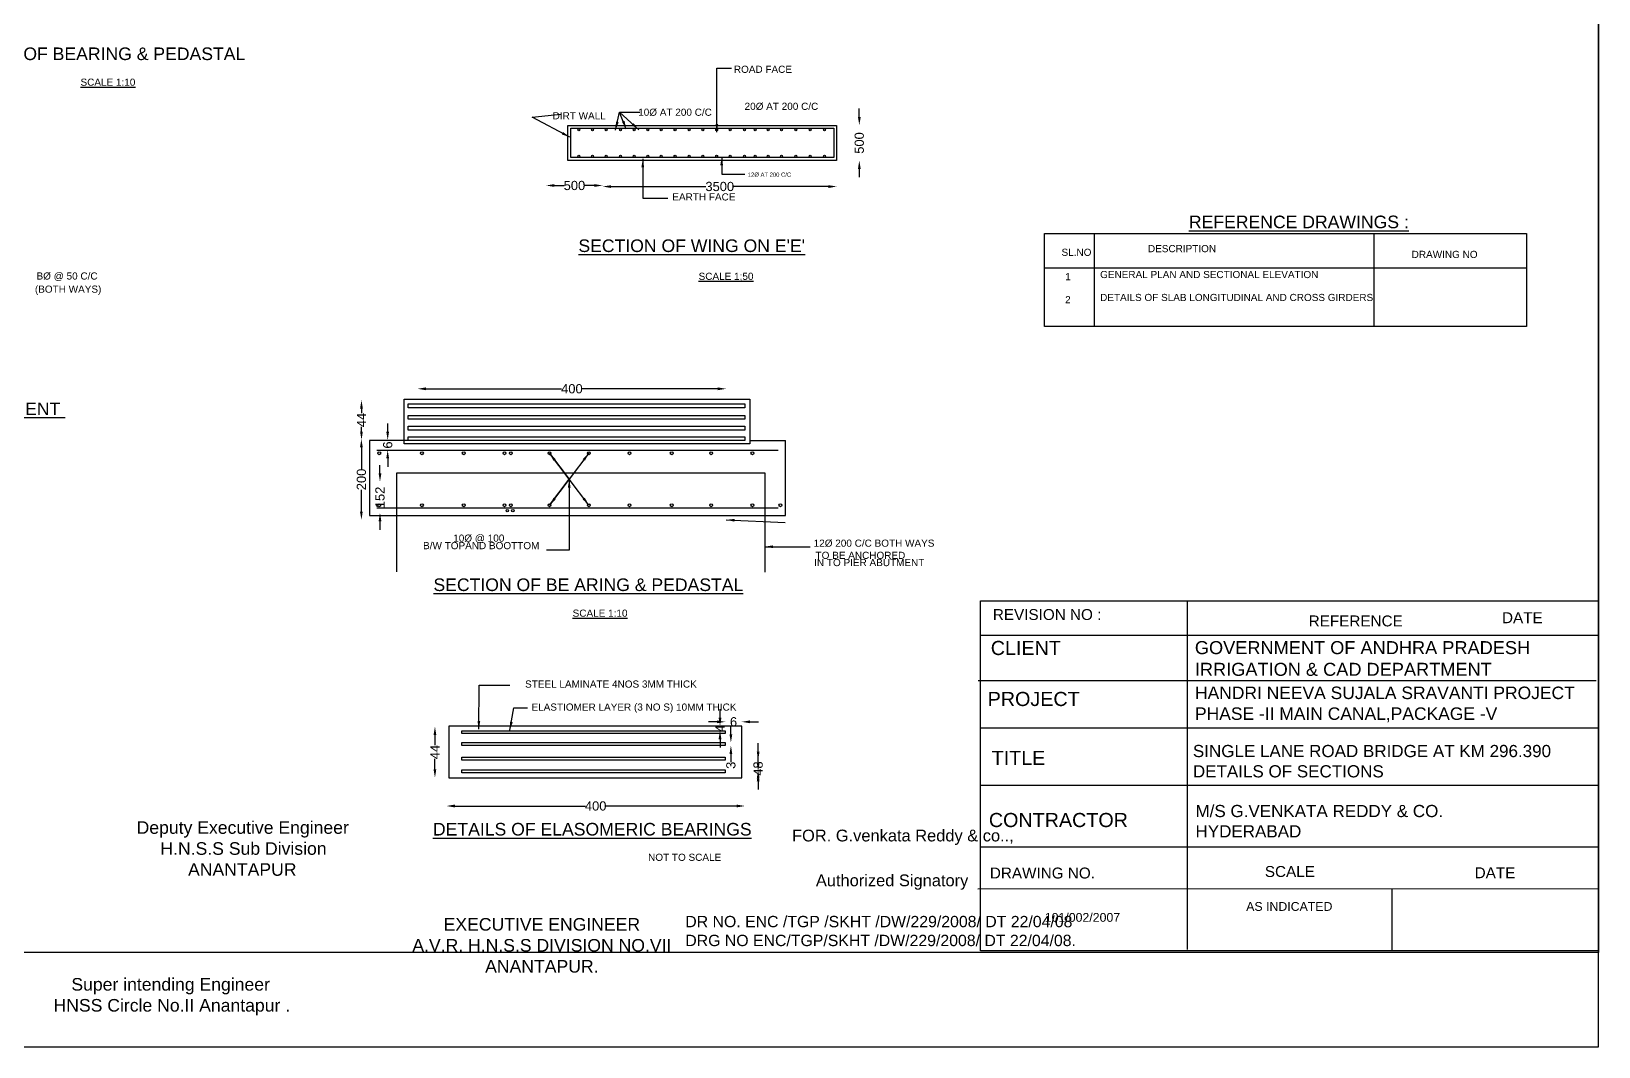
# Model space of a CAD drawing. Header units: millimetres. Extents: x 2380339 to 2415691, y 44302943 to 44328077.
# Drawn here: x 2396731 to 2415398, y 44302943 to 44315040 of the extents above; entities that cross this region are included whole.
import ezdxf

# ---------------------------------------------------------------- set-up
doc = ezdxf.new("R2010")
doc.units = ezdxf.units.MM
doc.header["$MEASUREMENT"] = 0
doc.layers.add('DIMENSIONS', color=7, linetype='Continuous')
doc.layers.add('TEXT', color=7, linetype='Continuous')
doc.styles.get("Standard").update_dxf_attribs({"font": 'arial.ttf'})
doc.dimstyles.get("Standard").update_dxf_attribs({"dimtxt": 110, "dimasz": 100, "dimexe": 0.18, "dimexo": 0.0625, "dimgap": 0.09, "dimtad": 0, "dimdec": 0, "dimzin": 0, "dimdsep": 46, "dimtxsty": 'Standard', "dimcen": 0.09, "dimse1": 1, "dimse2": 1, "dimadec": 0, "dimazin": 0, "dimtfac": 1, "dimtdec": 0, "dimtofl": 0, "dimtmove": 0, "dimatfit": 3, "dimfxl": 1, "dimtolj": 1, "dimtzin": 0, "dimarcsym": 0})

# ---------------------------------------------------------------- blocks, each defined once
blk = doc.blocks.new('*D130')
at = {"layer": 'Defpoints', "color": 0, "transparency": 16777216}
for p in [(2402861, 44313392), (2403536, 44313392), (2403536, 44313203)]:
    blk.add_point(p, dxfattribs=at)
at = {"layer": 'TEXT', "color": 0, "lineweight": -2, "transparency": 16777216}
for p, q in [((2402961, 44313203), (2403077, 44313203)), ((2403436, 44313203), (2403320, 44313203))]:
    blk.add_line(p, q, dxfattribs=at)
at = {"layer": 'TEXT', "color": 0, "transparency": 16777216}
for points in [[(2402961, 44313220), (2402961, 44313187), (2402861, 44313203)], [(2403436, 44313220), (2403436, 44313187), (2403536, 44313203)]]:
    blk.add_solid(points, dxfattribs=at)
at = {"layer": 'TEXT', "color": 0, "transparency": 16777216, "insert": (2403199, 44313203), "char_height": 110, "attachment_point": 5}
blk.add_mtext('\\A1;500', dxfattribs=at)
blk = doc.blocks.new('*D98')
at = {"layer": 'Defpoints', "color": 0, "transparency": 16777216}
for p in [(2403536, 44313203), (2406325, 44313191), (2406325, 44313191)]:
    blk.add_point(p, dxfattribs=at)
at = {"layer": 'TEXT', "color": 0, "lineweight": -2, "transparency": 16777216}
for p, q in [((2403636, 44313191), (2404766, 44313191)), ((2406225, 44313191), (2405094, 44313191))]:
    blk.add_line(p, q, dxfattribs=at)
at = {"layer": 'TEXT', "color": 0, "transparency": 16777216}
for points in [[(2403636, 44313207), (2403636, 44313174), (2403536, 44313191)], [(2406225, 44313207), (2406225, 44313174), (2406325, 44313191)]]:
    blk.add_solid(points, dxfattribs=at)
at = {"layer": 'TEXT', "color": 0, "transparency": 16777216, "insert": (2404930, 44313191), "char_height": 110, "attachment_point": 5}
blk.add_mtext('\\A1;3500', dxfattribs=at)
blk = doc.blocks.new('*D118')
at = {"layer": 'Defpoints', "color": 0, "transparency": 16777216}
for p in [(2400662, 44310183), (2400769, 44310183), (2400965, 44309219)]:
    blk.add_point(p, dxfattribs=at)
at = {"layer": 'TEXT', "color": 0, "lineweight": -2, "transparency": 16777216}
for p, q in [((2400662, 44310083), (2400662, 44309823)), ((2400662, 44309319), (2400662, 44309578))]:
    blk.add_line(p, q, dxfattribs=at)
at = {"layer": 'TEXT', "color": 0, "transparency": 16777216}
for points in [[(2400645, 44310083), (2400678, 44310083), (2400662, 44310183)], [(2400645, 44309319), (2400678, 44309319), (2400662, 44309219)]]:
    blk.add_solid(points, dxfattribs=at)
at = {"layer": 'TEXT', "color": 0, "transparency": 16777216, "insert": (2400662, 44309701), "char_height": 110, "attachment_point": 5, "rotation": 90}
blk.add_mtext('\\A1;200', dxfattribs=at)
blk = doc.blocks.new('*D119')
at = {"layer": 'Defpoints', "color": 0, "transparency": 16777216}
for p in [(2400883, 44309673), (2401253, 44309673), (2401253, 44309302)]:
    blk.add_point(p, dxfattribs=at)
at = {"layer": 'TEXT', "color": 0, "lineweight": -2, "transparency": 16777216}
for p, q in [((2400883, 44309773), (2400883, 44309873)), ((2400883, 44309202), (2400883, 44309102))]:
    blk.add_line(p, q, dxfattribs=at)
at = {"layer": 'TEXT', "color": 0, "transparency": 16777216}
for points in [[(2400867, 44309773), (2400900, 44309773), (2400883, 44309673)], [(2400867, 44309202), (2400900, 44309202), (2400883, 44309302)]]:
    blk.add_solid(points, dxfattribs=at)
at = {"layer": 'TEXT', "color": 0, "transparency": 16777216, "insert": (2400883, 44309487), "char_height": 110, "attachment_point": 5, "rotation": 90}
blk.add_mtext('\\A1;152', dxfattribs=at)
blk = doc.blocks.new('*D120')
at = {"layer": 'Defpoints', "color": 0, "transparency": 16777216}
for p in [(2400975, 44310169), (2401005, 44310169), (2401008, 44310052)]:
    blk.add_point(p, dxfattribs=at)
at = {"layer": 'TEXT', "color": 0, "lineweight": -2, "transparency": 16777216}
for p, q in [((2400975, 44310269), (2400975, 44310369)), ((2400975, 44309952), (2400975, 44309852))]:
    blk.add_line(p, q, dxfattribs=at)
at = {"layer": 'TEXT', "color": 0, "transparency": 16777216}
for points in [[(2400958, 44310269), (2400991, 44310269), (2400975, 44310169)], [(2400958, 44309952), (2400991, 44309952), (2400975, 44310052)]]:
    blk.add_solid(points, dxfattribs=at)
at = {"layer": 'TEXT', "color": 0, "transparency": 16777216, "insert": (2400975, 44310111), "char_height": 110, "attachment_point": 5, "rotation": 90}
blk.add_mtext('\\A1;6', dxfattribs=at)
blk = doc.blocks.new('*D121')
at = {"layer": 'Defpoints', "color": 0, "transparency": 16777216}
for p in [(2405006, 44310781), (2401332, 44310457), (2405006, 44310457)]:
    blk.add_point(p, dxfattribs=at)
at = {"layer": 'TEXT', "color": 0, "lineweight": -2, "transparency": 16777216}
for p, q in [((2401432, 44310781), (2403045, 44310781)), ((2404906, 44310781), (2403292, 44310781))]:
    blk.add_line(p, q, dxfattribs=at)
at = {"layer": 'TEXT', "color": 0, "transparency": 16777216}
for points in [[(2401432, 44310798), (2401432, 44310764), (2401332, 44310781)], [(2404906, 44310798), (2404906, 44310764), (2405006, 44310781)]]:
    blk.add_solid(points, dxfattribs=at)
at = {"layer": 'TEXT', "color": 0, "transparency": 16777216, "insert": (2403169, 44310781), "char_height": 110, "attachment_point": 5}
blk.add_mtext('\\A1;400', dxfattribs=at)
blk = doc.blocks.new('*D122')
at = {"layer": 'Defpoints', "color": 0, "transparency": 16777216}
for p in [(2401538, 44306757), (2401711, 44306757), (2401703, 44306148)]:
    blk.add_point(p, dxfattribs=at)
at = {"layer": 'TEXT', "color": 0, "lineweight": -2, "transparency": 16777216}
for p, q in [((2401538, 44306657), (2401538, 44306534)), ((2401538, 44306248), (2401538, 44306372))]:
    blk.add_line(p, q, dxfattribs=at)
at = {"layer": 'TEXT', "color": 0, "transparency": 16777216}
for points in [[(2401521, 44306657), (2401554, 44306657), (2401538, 44306757)], [(2401521, 44306248), (2401554, 44306248), (2401538, 44306148)]]:
    blk.add_solid(points, dxfattribs=at)
at = {"layer": 'TEXT', "color": 0, "transparency": 16777216, "insert": (2401538, 44306453), "char_height": 110, "attachment_point": 5, "rotation": 90}
blk.add_mtext('\\A1;44', dxfattribs=at)
blk = doc.blocks.new('*D90')
at = {"layer": 'Defpoints', "color": 0, "transparency": 16777216}
for p in [(2405230, 44305810), (2401675, 44305686), (2405230, 44305686)]:
    blk.add_point(p, dxfattribs=at)
at = {"layer": 'TEXT', "color": 0, "lineweight": -2, "transparency": 16777216}
for p, q in [((2401775, 44305810), (2403329, 44305810)), ((2405130, 44305810), (2403576, 44305810))]:
    blk.add_line(p, q, dxfattribs=at)
at = {"layer": 'TEXT', "color": 0, "transparency": 16777216}
for points in [[(2401775, 44305827), (2401775, 44305793), (2401675, 44305810)], [(2405130, 44305827), (2405130, 44305793), (2405230, 44305810)]]:
    blk.add_solid(points, dxfattribs=at)
at = {"layer": 'TEXT', "color": 0, "transparency": 16777216, "insert": (2403452, 44305810), "char_height": 110, "attachment_point": 5}
blk.add_mtext('\\A1;400', dxfattribs=at)
blk = doc.blocks.new('*D187')
at = {"layer": 'Defpoints', "color": 0, "transparency": 16777216}
for p in [(2406322, 44313920), (2406592, 44313920), (2406322, 44313501)]:
    blk.add_point(p, dxfattribs=at)
at = {"layer": 'TEXT', "color": 0, "lineweight": -2, "transparency": 16777216}
for p, q in [((2406592, 44314020), (2406592, 44314120)), ((2406592, 44313401), (2406592, 44313301))]:
    blk.add_line(p, q, dxfattribs=at)
at = {"layer": 'TEXT', "color": 0, "transparency": 16777216}
for points in [[(2406576, 44314020), (2406609, 44314020), (2406592, 44313920)], [(2406576, 44313401), (2406609, 44313401), (2406592, 44313501)]]:
    blk.add_solid(points, dxfattribs=at)
at = {"layer": 'TEXT', "color": 0, "transparency": 16777216, "insert": (2406592, 44313710), "char_height": 110, "attachment_point": 5, "rotation": 90}
blk.add_mtext('\\A1;500', dxfattribs=at)
blk = doc.blocks.new('*D188')
at = {"layer": 'Defpoints', "color": 0, "transparency": 16777216}
for p in [(2400643, 44310646), (2400663, 44310646), (2400643, 44310171)]:
    blk.add_point(p, dxfattribs=at)
at = {"layer": 'TEXT', "color": 0, "lineweight": -2, "transparency": 16777216}
for p, q in [((2400663, 44310546), (2400663, 44310489)), ((2400663, 44310271), (2400663, 44310328))]:
    blk.add_line(p, q, dxfattribs=at)
at = {"layer": 'TEXT', "color": 0, "transparency": 16777216}
for points in [[(2400646, 44310546), (2400679, 44310546), (2400663, 44310646)], [(2400646, 44310271), (2400679, 44310271), (2400663, 44310171)]]:
    blk.add_solid(points, dxfattribs=at)
at = {"layer": 'TEXT', "color": 0, "transparency": 16777216, "insert": (2400663, 44310409), "char_height": 110, "attachment_point": 5, "rotation": 90}
blk.add_mtext('\\A1;44', dxfattribs=at)
blk = doc.blocks.new('*D189')
at = {"layer": 'Defpoints', "color": 0, "transparency": 16777216}
for p in [(2404933, 44306763), (2404933, 44306763), (2404933, 44306706)]:
    blk.add_point(p, dxfattribs=at)
at = {"layer": 'TEXT', "color": 0, "lineweight": -2, "transparency": 16777216}
for p, q in [((2404933, 44306863), (2404933, 44306963)), ((2404933, 44306606), (2404933, 44306506))]:
    blk.add_line(p, q, dxfattribs=at)
at = {"layer": 'TEXT', "color": 0, "transparency": 16777216}
for points in [[(2404916, 44306863), (2404950, 44306863), (2404933, 44306763)], [(2404916, 44306606), (2404950, 44306606), (2404933, 44306706)]]:
    blk.add_solid(points, dxfattribs=at)
at = {"layer": 'TEXT', "color": 0, "transparency": 16777216, "insert": (2404933, 44306734), "char_height": 110, "attachment_point": 5, "rotation": 90}
blk.add_mtext('\\A1;4', dxfattribs=at)
blk = doc.blocks.new('*D190')
at = {"layer": 'Defpoints', "color": 0, "transparency": 16777216}
for p in [(2404996, 44306565), (2404996, 44306531), (2405063, 44306531)]:
    blk.add_point(p, dxfattribs=at)
at = {"layer": 'TEXT', "color": 0, "lineweight": -2, "transparency": 16777216}
for p, q in [((2405063, 44306665), (2405063, 44306765)), ((2405063, 44306431), (2405063, 44306331))]:
    blk.add_line(p, q, dxfattribs=at)
at = {"layer": 'TEXT', "color": 0, "transparency": 16777216}
for points in [[(2405046, 44306665), (2405079, 44306665), (2405063, 44306565)], [(2405046, 44306431), (2405079, 44306431), (2405063, 44306531)]]:
    blk.add_solid(points, dxfattribs=at)
at = {"layer": 'TEXT', "color": 0, "transparency": 16777216, "insert": (2405063, 44306295), "char_height": 110, "attachment_point": 5, "rotation": 90}
blk.add_mtext('\\A1;3', dxfattribs=at)
blk = doc.blocks.new('*D191')
at = {"layer": 'Defpoints', "color": 0, "transparency": 16777216}
for p in [(2404996, 44306706), (2405191, 44306813), (2405191, 44306706)]:
    blk.add_point(p, dxfattribs=at)
at = {"layer": 'TEXT', "color": 0, "lineweight": -2, "transparency": 16777216}
for p, q in [((2404896, 44306813), (2404796, 44306813)), ((2405291, 44306813), (2405391, 44306813))]:
    blk.add_line(p, q, dxfattribs=at)
at = {"layer": 'TEXT', "color": 0, "transparency": 16777216}
for points in [[(2404896, 44306830), (2404896, 44306796), (2404996, 44306813)], [(2405291, 44306830), (2405291, 44306796), (2405191, 44306813)]]:
    blk.add_solid(points, dxfattribs=at)
at = {"layer": 'TEXT', "color": 0, "transparency": 16777216, "insert": (2405094, 44306813), "char_height": 110, "attachment_point": 5}
blk.add_mtext('\\A1;6', dxfattribs=at)
blk = doc.blocks.new('*D192')
at = {"layer": 'Defpoints', "color": 0, "transparency": 16777216}
for p in [(2404996, 44306222), (2404996, 44306205), (2405387, 44306222)]:
    blk.add_point(p, dxfattribs=at)
at = {"layer": 'TEXT', "color": 0, "lineweight": -2, "transparency": 16777216}
for p, q in [((2405387, 44306322), (2405387, 44306422)), ((2405387, 44306105), (2405387, 44306005))]:
    blk.add_line(p, q, dxfattribs=at)
at = {"layer": 'TEXT', "color": 0, "transparency": 16777216}
for points in [[(2405371, 44306322), (2405404, 44306322), (2405387, 44306222)], [(2405371, 44306105), (2405404, 44306105), (2405387, 44306205)]]:
    blk.add_solid(points, dxfattribs=at)
at = {"layer": 'TEXT', "color": 0, "transparency": 16777216, "insert": (2405387, 44306214), "char_height": 110, "attachment_point": 5, "rotation": 90}
blk.add_mtext('\\A1;4', dxfattribs=at)
blk = doc.blocks.new('*D193')
at = {"layer": 'Defpoints', "color": 0, "transparency": 16777216}
for p in [(2404996, 44306358), (2405387, 44306358), (2404996, 44306239)]:
    blk.add_point(p, dxfattribs=at)
at = {"layer": 'TEXT', "color": 0, "lineweight": -2, "transparency": 16777216}
for p, q in [((2405387, 44306458), (2405387, 44306558)), ((2405387, 44306139), (2405387, 44306039))]:
    blk.add_line(p, q, dxfattribs=at)
at = {"layer": 'TEXT', "color": 0, "transparency": 16777216}
for points in [[(2405371, 44306458), (2405404, 44306458), (2405387, 44306358)], [(2405371, 44306139), (2405404, 44306139), (2405387, 44306239)]]:
    blk.add_solid(points, dxfattribs=at)
at = {"layer": 'TEXT', "color": 0, "transparency": 16777216, "insert": (2405387, 44306299), "char_height": 110, "attachment_point": 5, "rotation": 90}
blk.add_mtext('\\A1;8', dxfattribs=at)

msp = doc.modelspace()

# ---------------------------------------------------------------- linework, layer by layer
at = {"color": 0}
for points in [[(2380339.3, 44328077.1), (2415398.3, 44328077.1), (2415398.3, 44304063.1), (2380339.3, 44304063.1)], [(2403120.3, 44313919.5), (2406321.9, 44313919.5), (2406321.9, 44313500.8), (2403120.3, 44313500.8)], [(2403154.8, 44313885), (2406287.3, 44313885), (2406287.3, 44313535.4), (2403154.8, 44313535.4)], [(2401170.9, 44310658.1), (2405287.3, 44310658.1), (2405287.3, 44310125.2), (2401170.9, 44310125.2)], [(2401219.4, 44310600.5), (2405228, 44310600.5), (2405228, 44310555.1), (2401219.4, 44310555.1)], [(2401219.4, 44310463.4), (2405228, 44310463.4), (2405228, 44310418), (2401219.4, 44310418)], [(2401219.4, 44310334.5), (2405228, 44310334.5), (2405228, 44310289.1), (2401219.4, 44310289.1)], [(2401219.4, 44310209.3), (2405228, 44310209.3), (2405228, 44310163.9), (2401219.4, 44310163.9)], [(2401703.5, 44306146.2), (2405191.2, 44306146.2), (2405191.2, 44306762.6), (2401703.5, 44306762.6)], [(2401857.9, 44306705.7), (2404996.1, 44306705.7), (2404996.1, 44306672), (2401857.9, 44306672)], [(2401857.9, 44306565.1), (2404996.1, 44306565.1), (2404996.1, 44306531.4), (2401857.9, 44306531.4)], [(2401857.9, 44306391.6), (2404996.1, 44306391.6), (2404996.1, 44306357.9), (2401857.9, 44306357.9)], [(2401857.9, 44306239.2), (2404996.1, 44306239.2), (2404996.1, 44306205.5), (2401857.9, 44306205.5)]]:
    msp.add_lwpolyline(points, close=True, dxfattribs=at)
for points in [[(2401219.4, 44310163.9), (2400759.5, 44310163.9)], [(2400759.5, 44310163.9), (2400759.5, 44309270.6), (2405712.8, 44309270.6), (2405712.8, 44310163.9)], [(2400847.5, 44310048.7), (2405623.9, 44310048.7)], [(2405287.3, 44310163.9), (2405712.8, 44310163.9)], [(2401082.1, 44308599), (2401082.1, 44309779.1), (2405465.2, 44309779.1), (2405465.2, 44308594.4)], [(2400847.5, 44309363.8), (2405623.9, 44309363.8)]]:
    msp.add_lwpolyline(points, dxfattribs=at)
for centre, radius in [((2403250.4, 44313867.8), 11.7), ((2403414.2, 44313867.8), 11.7), ((2403578, 44313867.8), 11.7), ((2403747.2, 44313867.8), 11.7), ((2403910.5, 44313867.8), 11.7), ((2404073.9, 44313867.8), 11.7), ((2404233.4, 44313867.8), 11.7), ((2404397.2, 44313867.8), 11.7), ((2404566.4, 44313867.8), 11.7), ((2404729.7, 44313867.8), 11.7), ((2404893.1, 44313867.8), 11.7), ((2405055, 44313867.8), 11.7), ((2405223.3, 44313867.8), 11.7), ((2405350.2, 44313867.8), 11.7), ((2405507.7, 44313867.8), 11.7), ((2405666.6, 44313867.8), 11.7), ((2405835.8, 44313867.8), 11.7), ((2406007.9, 44313867.8), 11.7), ((2406177.1, 44313867.8), 11.7), ((2403250.4, 44313553.7), 11.7), ((2403414.2, 44313553.7), 11.7), ((2403578, 44313553.7), 11.7), ((2403747.2, 44313553.7), 11.7), ((2403910.5, 44313553.7), 11.7), ((2404073.9, 44313553.7), 11.7), ((2404233.4, 44313553.7), 11.7), ((2404397.2, 44313553.7), 11.7), ((2404566.4, 44313553.7), 11.7), ((2404729.7, 44313553.7), 11.7), ((2404893.1, 44313553.7), 11.7), ((2405055, 44313553.7), 11.7), ((2405223.3, 44313553.7), 11.7), ((2405350.2, 44313553.7), 11.7), ((2405507.7, 44313553.7), 11.7), ((2405666.6, 44313553.7), 11.7), ((2405835.8, 44313553.7), 11.7), ((2406007.9, 44313553.7), 11.7), ((2406177.1, 44313553.7), 11.7), ((2400875.3, 44310012.9), 16.9), ((2401382.7, 44310012.9), 16.9), ((2401880.1, 44310012.9), 16.9), ((2402366.8, 44310012.9), 16.9), ((2402441.2, 44310012.9), 16.9), ((2402902.5, 44310012.9), 16.9), ((2403371.2, 44310012.9), 16.9), ((2403855.9, 44310012.9), 16.9), ((2404357.3, 44310012.9), 16.9), ((2404828, 44310012.9), 16.9), ((2405318.7, 44310012.9), 16.9), ((2400875.3, 44309393.1), 16.9), ((2401382.7, 44309393.1), 16.9), ((2401880.1, 44309393.1), 16.9), ((2402366.8, 44309393.1), 16.9), ((2402441.2, 44309393.1), 16.9), ((2402902.5, 44309393.1), 16.9), ((2403371.2, 44309393.1), 16.9), ((2403855.9, 44309393.1), 16.9), ((2404357.3, 44309393.1), 16.9), ((2404828, 44309393.1), 16.9), ((2405318.7, 44309393.1), 16.9), ((2405652.4, 44309393.1), 16.9)]:
    msp.add_circle(centre, radius, dxfattribs=at)
at = {"layer": 'DIMENSIONS', "color": 0}
msp.add_lwpolyline([(2415398.3, 44304082.9), (2408034.4, 44304082.9), (2408034.4, 44308253.8), (2415398.3, 44308253.8)], close=True, dxfattribs=at)
for points in [[(2410500.6, 44304099.9), (2410500.6, 44308253.8)], [(2408034.4, 44307844.6), (2415398.3, 44307844.6)], [(2408006.3, 44307306.1), (2415370.2, 44307306.1)], [(2408034.4, 44306742.6), (2415398.3, 44306742.6)], [(2408034.4, 44306056.8), (2415398.3, 44306056.8)], [(2408034.4, 44305322.1), (2415398.3, 44305322.1)], [(2408004, 44304822.5), (2415395.4, 44304827.9)], [(2412937.5, 44304092.5), (2412937.5, 44304827.9)]]:
    msp.add_lwpolyline(points, dxfattribs=at)
at = {"layer": 'TEXT'}
msp.add_lwpolyline([(2415398.3, 44328077.1), (2380339.3, 44328077.1), (2380339.3, 44302942.6), (2415398.3, 44302942.6)], close=True, dxfattribs=at)
at = {"layer": 'TEXT', "color": 0}
msp.add_lwpolyline([(2408796.8, 44312630.7), (2414539.4, 44312630.7), (2414539.4, 44311523.7), (2408796.8, 44311523.7)], close=True, dxfattribs=at)
for points in [[(2409390.2, 44312630.7), (2409390.2, 44311523.7)], [(2412719.7, 44312630.7), (2412719.7, 44311523.7)], [(2408796.8, 44312222.2), (2414539.4, 44312222.2)]]:
    msp.add_lwpolyline(points, dxfattribs=at)
for centre in [(2402399.3, 44309328.3), (2402465.7, 44309328.3)]:
    msp.add_circle(centre, 15.1, dxfattribs=at)

# ---------------------------------------------------------------- texts
at = {"layer": 'DIMENSIONS', "color": 0}
for s, height, p in [('%%UREFERENCE DRAWINGS :', 150, (2410517.8, 44312694.3)), ('AS INDICATED ', 105.061, (2411200.2, 44304560.8)), (' 101/002/2007', 105.061, (2408760.5, 44304430.4))]:
    msp.add_text(s, height=height, dxfattribs=at).set_placement(p)
at = {"layer": 'TEXT', "color": 0}
for s, height, p in [('PLAN OF BEARING & PEDASTAL', 150, (2396030, 44314697.7)), ('ROAD FACE', 85, (2405097.9, 44314545.5)), ('%%USCALE 1:10', 85, (2397316, 44314391.9)), ('20Ø AT 200 C/C', 85, (2405225.7, 44314104.4)), ('DIRT WALL', 85, (2402939.1, 44313991.6)), ('10Ø AT 200 C/C', 85, (2403958.4, 44314033.8)), ('12Ø AT 200 C/C', 50, (2405264.2, 44313307.9)), ('EARTH FACE', 85, (2404365.1, 44313025)), ("%%USECTION OF WING ON E'E'", 150, (2403246.3, 44312410.6)), ('DESCRIPTION ', 85, (2410030.1, 44312408.7)), ('SL.NO ', 85, (2409000.4, 44312364.8)), ('DRAWING NO ', 85, (2413171.3, 44312339.9)), ('BØ @ 50 C/C', 85, (2396792.1, 44312082.6)), ('%%USCALE 1;50', 85, (2404678.2, 44312078.8)), ('1', 85, (2409043.5, 44312074.2)), ('GENERAL PLAN AND SECTIONAL ELEVATION ', 85, (2409460.5, 44312100.1)), ('(BOTH WAYS)', 85, (2396773, 44311926)), ('DETAILS OF SLAB LONGITUDINAL AND CROSS GIRDERS ', 85, (2409460.5, 44311827)), ('2', 85, (2409043.5, 44311801.1)), ('%%UMESH REINFORCEMENT ', 150, (2394584.1, 44310467.5)), ('B/W TOPAND BOOTTOM', 85, (2401396.4, 44308870)), ('10Ø @ 100', 85, (2401755.6, 44308959.6)), ('12Ø 200 C/C BOTH WAYS', 85, (2406048.4, 44308899.3)), ('IN TO PIER ABUTMENT', 85, (2406054.4, 44308668.2)), ('TO BE ANCHORED', 85, (2406071.1, 44308754.5)), ('%%USECTION OF BE ARING & PEDASTAL', 150, (2401519.9, 44308371.4)), ('%%USCALE 1:10', 85, (2403177.8, 44308065.5)), ('REVISION NO :', 130.074, (2408182.8, 44308026.3)), ('REFERENCE ', 130.07, (2411944.8, 44307949.9)), ('DATE ', 130.07, (2414247.4, 44307988.2)), ('CLIENT ', 168.09, (2408158.1, 44307609)), ('STEEL LAMINATE 4NOS 3MM THICK', 85, (2402611.1, 44307220.5)), ('PROJECT ', 168.09, (2408121.1, 44307001.4)), ('ELASTIOMER LAYER (3 NO S) 10MM THICK', 85, (2402687.6, 44306946.3)), ('TITLE ', 168.09, (2408168.7, 44306298.8)), ('%%UDETAILS OF ELASOMERIC BEARINGS', 150, (2401514.2, 44305458.6)), ('CONTRACTOR', 168.09, (2408135.3, 44305559.1)), ('FOR. G.venkata Reddy & co..,', 140, (2405791.1, 44305388.2)), ('NOT TO SCALE', 85, (2404076.6, 44305156.5)), ('DRAWING NO. ', 130.074, (2408147.3, 44304946.4)), ('SCALE ', 130.07, (2411422.6, 44304964.6)), ('DATE ', 130.07, (2413921.6, 44304949.5)), ('Authorized Signatory ', 140, (2406074.9, 44304854.1))]:
    msp.add_text(s, height=height, dxfattribs=at).set_placement(p)
at = {"layer": 'TEXT', "color": 0, "attachment_point": 1}
for s, insert, char_height, width in [('GOVERNMENT OF ANDHRA PRADESH  IRRIGATION & CAD DEPARTMENT ', (2410588.8, 44307774.5), 155, 4441.736), ('HANDRI NEEVA SUJALA SRAVANTI PROJECT PHASE -II MAIN CANAL,PACKAGE -V', (2410590.7, 44307232.7), 148.656, 4582.937), ('SINGLE LANE ROAD BRIDGE AT KM 296.390 DETAILS OF SECTIONS ', (2410565.3, 44306537.7), 145, 4364.576), ('M/S G.VENKATA REDDY & CO.  HYDERABAD ', (2410596.6, 44305822.9), 145, 3091.074), ('\\pi168.38;Deputy Executive Engineer  \\P\\pi451.29;H.N.S.S Sub Division  \\P\\pi780.71;ANANTAPUR ', (2397816.3, 44305628.6), 150, 2851.147), ('\\pi373.55;EXECUTIVE ENGINEER  \\P\\pi0.75;A.V.R. H.N.S.S DIVISION NO.VII \\P\\pi867.96;ANANTAPUR.', (2401267.6, 44304475.2), 150, 3068.314), ('DR NO. ENC /TGP /SKHT /DW/229/2008/ DT 22/04/08  \\PDRG NO ENC/TGP/SKHT /DW/229/2008/ DT 22/04/08.', (2404519.4, 44304500.7), 135, 5182.265), ('\\pi229.96;Super intending Engineer  \\P\\pi17.497;HNSS Circle No.II Anantapur .', (2396977.3, 44303760.5), 150, 2818.383)]:
    msp.add_mtext(s, dxfattribs=dict(at, insert=insert, char_height=char_height, width=width))

# ---------------------------------------------------------------- dimensions: what is measured, and where the dimension line sits
at = {"layer": 'TEXT', "color": 0}
for base, p1, p2, text, picture, middle in [((2406592.4, 44313919.5), (2406321.9, 44313500.8), (2406321.9, 44313919.5), '500', '*D187', (2406592.4, 44313710.2)), ((2400662.6, 44310646.2), (2400642.9, 44310170.8), (2400642.9, 44310646.2), '44', '*D188', (2400662.6, 44310408.5)), ((2400661.5, 44310182.6), (2400964.9, 44309219), (2400768.7, 44310182.6), '200', '*D118', (2400661.5, 44309700.8)), ((2400883.3, 44309672.8), (2401252.8, 44309302.2), (2401252.8, 44309672.8), '152', '*D119', (2400883.3, 44309487.5)), ((2401537.6, 44306757), (2401703.2, 44306148.4), (2401711.2, 44306757), '44', '*D122', (2401537.6, 44306452.7)), ((2405062.6, 44306531.4), (2404996.1, 44306565.1), (2404996.1, 44306531.4), '3', '*D190', (2405062.6, 44306295.3)), ((2405387.3, 44306357.9), (2404996.1, 44306239.2), (2404996.1, 44306357.9), '8', '*D193', (2405387.3, 44306298.5))]:
    dim = msp.add_linear_dim(base=base, p1=p1, p2=p2, angle=90, text=text, dimstyle='Standard', dxfattribs=at)
    dim.commit()
    dim.dimension.update_dxf_attribs({"geometry": picture, "text_midpoint": middle})
for base, p1, p2, text, picture, middle in [((2403535.7, 44313203.3), (2402861.4, 44313391.5), (2403535.7, 44313391.5), '500', '*D130', (2403198.5, 44313203.3)), ((2406324.9, 44313190.7), (2403535.7, 44313203.3), (2406324.9, 44313190.7), '3500', '*D98', (2404930.3, 44313190.7)), ((2405005.5, 44310780.8), (2401332.1, 44310457.3), (2405005.5, 44310457.3), '400', '*D121', (2403168.8, 44310780.8)), ((2405191.2, 44306813), (2404996.1, 44306705.7), (2405191.2, 44306705.7), '6', '*D191', (2405093.6, 44306813)), ((2405229.6, 44305810.1), (2401675.2, 44305685.8), (2405229.6, 44305685.8), '400', '*D90', (2403452.4, 44305810.1))]:
    dim = msp.add_linear_dim(base=base, p1=p1, p2=p2, text=text, dimstyle='Standard', dxfattribs=at)
    dim.commit()
    dim.dimension.update_dxf_attribs({"geometry": picture, "text_midpoint": middle})
for base, p1, p2, text, picture, middle in [((2400974.5, 44310169.5), (2401008.4, 44310052.4), (2401005.4, 44310169.5), '6', '*D120', (2400974.5, 44310110.9)), ((2404933.1, 44306762.6), (2404933.1, 44306705.7), (2404933.1, 44306762.6), '4', '*D189', (2404933.1, 44306734.2)), ((2405387.3, 44306222.4), (2404996.1, 44306205.5), (2404996.1, 44306222.4), '4', '*D192', (2405387.3, 44306213.9))]:
    dim = msp.add_linear_dim(base=base, p1=p1, p2=p2, angle=90, text=text, dimstyle='Standard', dxfattribs=at)
    dim.commit()
    dim.dimension.update_dxf_attribs({"geometry": picture, "text_midpoint": middle, "dimtype": 160})

# ---------------------------------------------------------------- leaders
at = {"color": 0}
for points in [[(2403371.2, 44310012.9), (2402902.5, 44309393.1)], [(2403371.2, 44309393.1), (2402902.5, 44310012.9)], [(2402902.5, 44310012.9), (2403136.9, 44309703)], [(2402902.5, 44309393.1), (2403136.9, 44309703)]]:
    msp.add_leader(points, dimstyle='Standard', override={"dimgap": 0.09, "dimtad": 0}, dxfattribs=at)
at = {"layer": 'TEXT', "color": 0}
for points in [[(2404895.7, 44313837.1), (2404895.7, 44314600.3), (2405071.8, 44314600.3)], [(2403143.8, 44313779.2), (2402696.2, 44314017.6), (2403036.3, 44314052.5)], [(2403688.4, 44313862.7), (2403735.7, 44314077.7)], [(2403817, 44313875.5), (2403735.7, 44314077.7)], [(2403967, 44313865.8), (2403735.7, 44314077.7), (2403977.8, 44314077.7)], [(2404013.3, 44313520.5), (2404013.3, 44313051.5), (2404312.8, 44313051.5)], [(2404952.9, 44313544), (2404952.9, 44313338.2), (2405228.3, 44313338.2)], [(2403136.9, 44309703), (2403136.9, 44308858.5), (2402865.4, 44308858.5)], [(2405006.1, 44309219), (2405708, 44309188.3)], [(2405465.2, 44308899.3), (2406005.6, 44308899.3)], [(2402059.8, 44306723.8), (2402064.9, 44307250.7), (2402431.2, 44307250.7)], [(2402431.2, 44306712.7), (2402477.2, 44306981.4), (2402640.8, 44306981.4)]]:
    msp.add_leader(points, dimstyle='Standard', override={"dimgap": 0.09, "dimtad": 0}, dxfattribs=at)

doc.saveas('drawing.dxf')
